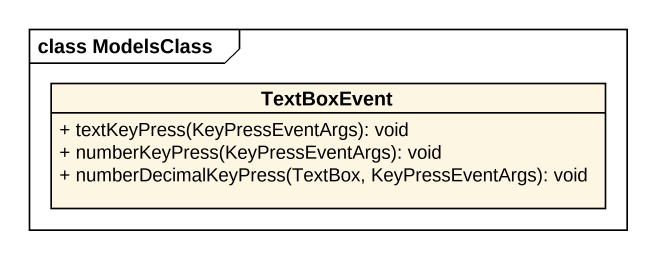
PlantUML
@startuml
mainframe class ModelsClass
hide circle
hide empty members
skinparam classAttributeIconSize 0
class TextBoxEvent {
  + textKeyPress(KeyPressEventArgs): void
  + numberKeyPress(KeyPressEventArgs): void
  + numberDecimalKeyPress(TextBox, KeyPressEventArgs): void
}
@enduml
